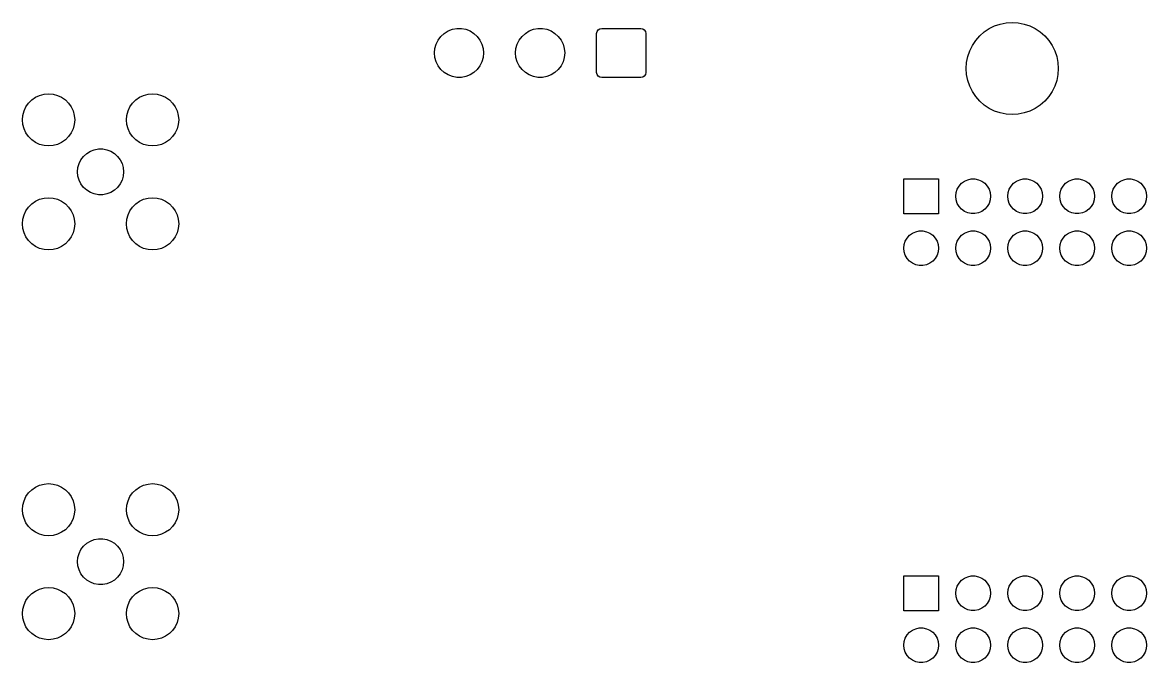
# Model space of a CAD drawing. Extents: x 5.02 to 9.39, y -6.22 to -0.81.
# Drawn here: x 5.018 to 7.179, y -2.194 to -0.963 of the extents above; entities that cross this region are included whole.
import ezdxf

# ---------------------------------------------------------------- set-up
doc = ezdxf.new("R2010")
doc.units = 0
doc.header["$MEASUREMENT"] = 0
doc.layers.add('BLACK', color=7, linetype='CONTINUOUS')

msp = doc.modelspace()

# ---------------------------------------------------------------- linework, layer by layer
at = {"layer": 'BLACK', "linetype": 'CONTINUOUS'}
for p, q in [((6.877, -0.9745), (6.8874, -0.9693)), ((6.8874, -0.9693), (6.8983, -0.9656)), ((6.8983, -0.9656), (6.9097, -0.9634)), ((6.9097, -0.9634), (6.9213, -0.9626)), ((6.9213, -0.9626), (6.9328, -0.9634)), ((6.9328, -0.9634), (6.9442, -0.9656)), ((6.9442, -0.9656), (6.9552, -0.9693)), ((6.9552, -0.9693), (6.9656, -0.9745)), ((5.8173, -0.9964), (5.8226, -0.9894)), ((5.8226, -0.9894), (5.829, -0.9836)), ((5.829, -0.9836), (5.8364, -0.979)), ((5.8364, -0.979), (5.8446, -0.9758)), ((5.8446, -0.9758), (5.8531, -0.9742)), ((5.8531, -0.9742), (5.8618, -0.9742)), ((5.8618, -0.9742), (5.8704, -0.9758)), ((5.8704, -0.9758), (5.8785, -0.979)), ((5.8785, -0.979), (5.886, -0.9836)), ((5.886, -0.9836), (5.8924, -0.9894)), ((5.8924, -0.9894), (5.8976, -0.9964)), ((5.9732, -0.9964), (5.9785, -0.9894)), ((5.9785, -0.9894), (5.9849, -0.9836)), ((5.9849, -0.9836), (5.9923, -0.979)), ((5.9923, -0.979), (6.0005, -0.9758)), ((6.0005, -0.9758), (6.009, -0.9742)), ((6.009, -0.9742), (6.0177, -0.9742)), ((6.0177, -0.9742), (6.0263, -0.9758)), ((6.0263, -0.9758), (6.0344, -0.979)), ((6.0344, -0.979), (6.0419, -0.9836)), ((6.0419, -0.9836), (6.0483, -0.9894)), ((6.0483, -0.9894), (6.0536, -0.9964)), ((6.122, -0.9839), (6.1228, -0.9801)), ((6.122, -1.0587), (6.122, -0.9839)), ((6.1228, -0.9801), (6.1249, -0.9769)), ((6.1249, -0.9769), (6.1281, -0.9748)), ((6.1281, -0.9748), (6.1319, -0.974)), ((6.1319, -0.974), (6.2067, -0.974)), ((6.2067, -0.974), (6.2105, -0.9748)), ((6.2105, -0.9748), (6.2137, -0.9769)), ((6.2137, -0.9769), (6.2158, -0.9801)), ((6.2158, -0.9801), (6.2165, -0.9839)), ((6.2165, -0.9839), (6.2165, -1.0587)), ((6.851, -0.9973), (6.8586, -0.9885)), ((6.8586, -0.9885), (6.8673, -0.9809)), ((6.8673, -0.9809), (6.877, -0.9745)), ((6.9656, -0.9745), (6.9752, -0.9809)), ((6.9752, -0.9809), (6.9839, -0.9885)), ((6.9839, -0.9885), (6.9915, -0.9973)), ((5.8102, -1.0213), (5.811, -1.0126)), ((5.811, -1.0126), (5.8134, -1.0042)), ((5.8134, -1.0042), (5.8173, -0.9964)), ((5.8976, -0.9964), (5.9015, -1.0042)), ((5.9015, -1.0042), (5.9039, -1.0126)), ((5.9039, -1.0126), (5.9047, -1.0213)), ((5.9661, -1.0213), (5.9669, -1.0126)), ((5.9669, -1.0126), (5.9693, -1.0042)), ((5.9693, -1.0042), (5.9732, -0.9964)), ((6.0536, -0.9964), (6.0574, -1.0042)), ((6.0574, -1.0042), (6.0598, -1.0126)), ((6.0598, -1.0126), (6.0606, -1.0213)), ((6.8394, -1.0173), (6.8445, -1.0069)), ((6.8445, -1.0069), (6.851, -0.9973)), ((6.9915, -0.9973), (6.998, -1.0069)), ((6.998, -1.0069), (7.0031, -1.0173)), ((5.811, -1.0299), (5.8102, -1.0213)), ((5.8134, -1.0383), (5.811, -1.0299)), ((5.9039, -1.0299), (5.9015, -1.0383)), ((5.9047, -1.0213), (5.9039, -1.0299)), ((5.9669, -1.0299), (5.9661, -1.0213)), ((5.9693, -1.0383), (5.9669, -1.0299)), ((6.0598, -1.0299), (6.0574, -1.0383)), ((6.0606, -1.0213), (6.0598, -1.0299)), ((6.8334, -1.0396), (6.8357, -1.0283)), ((6.8357, -1.0283), (6.8394, -1.0173)), ((7.0031, -1.0173), (7.0068, -1.0283)), ((7.0068, -1.0283), (7.0091, -1.0396)), ((5.8173, -1.0461), (5.8134, -1.0383)), ((5.8226, -1.0531), (5.8173, -1.0461)), ((5.829, -1.059), (5.8226, -1.0531)), ((5.8364, -1.0636), (5.829, -1.059)), ((5.886, -1.059), (5.8785, -1.0636)), ((5.8924, -1.0531), (5.886, -1.059)), ((5.8976, -1.0461), (5.8924, -1.0531)), ((5.9015, -1.0383), (5.8976, -1.0461)), ((5.9732, -1.0461), (5.9693, -1.0383)), ((5.9785, -1.0531), (5.9732, -1.0461)), ((5.9849, -1.059), (5.9785, -1.0531)), ((5.9923, -1.0636), (5.9849, -1.059)), ((6.0419, -1.059), (6.0344, -1.0636)), ((6.0483, -1.0531), (6.0419, -1.059)), ((6.0536, -1.0461), (6.0483, -1.0531)), ((6.0574, -1.0383), (6.0536, -1.0461)), ((6.1228, -1.0624), (6.122, -1.0587)), ((6.2165, -1.0587), (6.2158, -1.0624)), ((6.8327, -1.0512), (6.8334, -1.0396)), ((6.8334, -1.0627), (6.8327, -1.0512)), ((7.0091, -1.0396), (7.0098, -1.0512)), ((7.0098, -1.0512), (7.0091, -1.0627)), ((5.8446, -1.0667), (5.8364, -1.0636)), ((5.8531, -1.0683), (5.8446, -1.0667)), ((5.8618, -1.0683), (5.8531, -1.0683)), ((5.8704, -1.0667), (5.8618, -1.0683)), ((5.8785, -1.0636), (5.8704, -1.0667)), ((6.0005, -1.0667), (5.9923, -1.0636)), ((6.009, -1.0683), (6.0005, -1.0667)), ((6.0177, -1.0683), (6.009, -1.0683)), ((6.0263, -1.0667), (6.0177, -1.0683)), ((6.0344, -1.0636), (6.0263, -1.0667)), ((6.1249, -1.0656), (6.1228, -1.0624)), ((6.1281, -1.0678), (6.1249, -1.0656)), ((6.1319, -1.0685), (6.1281, -1.0678)), ((6.2067, -1.0685), (6.1319, -1.0685)), ((6.2105, -1.0678), (6.2067, -1.0685)), ((6.2137, -1.0656), (6.2105, -1.0678)), ((6.2158, -1.0624), (6.2137, -1.0656)), ((6.8357, -1.0741), (6.8334, -1.0627)), ((6.8394, -1.0851), (6.8357, -1.0741)), ((7.0068, -1.0741), (7.0031, -1.0851)), ((7.0091, -1.0627), (7.0068, -1.0741)), ((5.0508, -1.1028), (5.0593, -1.1006)), ((5.0593, -1.1006), (5.068, -1.0998)), ((5.068, -1.0998), (5.0767, -1.1006)), ((5.0767, -1.1006), (5.0852, -1.1028)), ((5.2508, -1.1028), (5.2593, -1.1006)), ((5.2593, -1.1006), (5.268, -1.0998)), ((5.268, -1.0998), (5.2767, -1.1006)), ((5.2767, -1.1006), (5.2852, -1.1028)), ((6.8445, -1.0955), (6.8394, -1.0851)), ((6.851, -1.1051), (6.8445, -1.0955)), ((6.998, -1.0955), (6.9915, -1.1051)), ((7.0031, -1.0851), (6.998, -1.0955)), ((5.0245, -1.1249), (5.0295, -1.1177)), ((5.0295, -1.1177), (5.0357, -1.1115)), ((5.0357, -1.1115), (5.0429, -1.1065)), ((5.0429, -1.1065), (5.0508, -1.1028)), ((5.0852, -1.1028), (5.0931, -1.1065)), ((5.0931, -1.1065), (5.1003, -1.1115)), ((5.1003, -1.1115), (5.1065, -1.1177)), ((5.1065, -1.1177), (5.1115, -1.1249)), ((5.2245, -1.1249), (5.2295, -1.1177)), ((5.2295, -1.1177), (5.2357, -1.1115)), ((5.2357, -1.1115), (5.2429, -1.1065)), ((5.2429, -1.1065), (5.2508, -1.1028)), ((5.2852, -1.1028), (5.2931, -1.1065)), ((5.2931, -1.1065), (5.3003, -1.1115)), ((5.3003, -1.1115), (5.3065, -1.1177)), ((5.3065, -1.1177), (5.3115, -1.1249)), ((6.8586, -1.1138), (6.851, -1.1051)), ((6.8673, -1.1215), (6.8586, -1.1138)), ((6.877, -1.1279), (6.8673, -1.1215)), ((6.9752, -1.1215), (6.9656, -1.1279)), ((6.9839, -1.1138), (6.9752, -1.1215)), ((6.9915, -1.1051), (6.9839, -1.1138)), ((5.0178, -1.15), (5.0186, -1.1413)), ((5.0186, -1.1413), (5.0208, -1.1328)), ((5.0208, -1.1328), (5.0245, -1.1249)), ((5.1115, -1.1249), (5.1152, -1.1328)), ((5.1152, -1.1328), (5.1174, -1.1413)), ((5.1174, -1.1413), (5.1182, -1.15)), ((5.2178, -1.15), (5.2186, -1.1413)), ((5.2186, -1.1413), (5.2208, -1.1328)), ((5.2208, -1.1328), (5.2245, -1.1249)), ((5.3115, -1.1249), (5.3152, -1.1328)), ((5.3152, -1.1328), (5.3174, -1.1413)), ((5.3174, -1.1413), (5.3182, -1.15)), ((6.8874, -1.133), (6.877, -1.1279)), ((6.8983, -1.1367), (6.8874, -1.133)), ((6.9097, -1.139), (6.8983, -1.1367)), ((6.9213, -1.1398), (6.9097, -1.139)), ((6.9328, -1.139), (6.9213, -1.1398)), ((6.9442, -1.1367), (6.9328, -1.139)), ((6.9552, -1.133), (6.9442, -1.1367)), ((6.9656, -1.1279), (6.9552, -1.133)), ((5.0186, -1.1587), (5.0178, -1.15)), ((5.0208, -1.1672), (5.0186, -1.1587)), ((5.0245, -1.1751), (5.0208, -1.1672)), ((5.1152, -1.1672), (5.1115, -1.1751)), ((5.1174, -1.1587), (5.1152, -1.1672)), ((5.1182, -1.15), (5.1174, -1.1587)), ((5.2186, -1.1587), (5.2178, -1.15)), ((5.2208, -1.1672), (5.2186, -1.1587)), ((5.2245, -1.1751), (5.2208, -1.1672)), ((5.3152, -1.1672), (5.3115, -1.1751)), ((5.3174, -1.1587), (5.3152, -1.1672)), ((5.3182, -1.15), (5.3174, -1.1587)), ((5.0295, -1.1823), (5.0245, -1.1751)), ((5.0357, -1.1885), (5.0295, -1.1823)), ((5.0429, -1.1935), (5.0357, -1.1885)), ((5.1003, -1.1885), (5.0931, -1.1935)), ((5.1065, -1.1823), (5.1003, -1.1885)), ((5.1115, -1.1751), (5.1065, -1.1823)), ((5.2295, -1.1823), (5.2245, -1.1751)), ((5.2357, -1.1885), (5.2295, -1.1823)), ((5.2429, -1.1935), (5.2357, -1.1885)), ((5.3003, -1.1885), (5.2931, -1.1935)), ((5.3065, -1.1823), (5.3003, -1.1885)), ((5.3115, -1.1751), (5.3065, -1.1823)), ((5.0508, -1.1972), (5.0429, -1.1935)), ((5.0593, -1.1994), (5.0508, -1.1972)), ((5.068, -1.2002), (5.0593, -1.1994)), ((5.0767, -1.1994), (5.068, -1.2002)), ((5.0852, -1.1972), (5.0767, -1.1994)), ((5.0931, -1.1935), (5.0852, -1.1972)), ((5.1413, -1.2147), (5.1483, -1.2104)), ((5.1483, -1.2104), (5.1559, -1.2074)), ((5.1559, -1.2074), (5.1639, -1.2059)), ((5.1639, -1.2059), (5.1721, -1.2059)), ((5.1721, -1.2059), (5.1801, -1.2074)), ((5.1801, -1.2074), (5.1877, -1.2104)), ((5.1877, -1.2104), (5.1947, -1.2147)), ((5.2508, -1.1972), (5.2429, -1.1935)), ((5.2593, -1.1994), (5.2508, -1.1972)), ((5.268, -1.2002), (5.2593, -1.1994)), ((5.2767, -1.1994), (5.268, -1.2002)), ((5.2852, -1.1972), (5.2767, -1.1994)), ((5.2931, -1.1935), (5.2852, -1.1972)), ((5.1267, -1.234), (5.1303, -1.2267)), ((5.1303, -1.2267), (5.1353, -1.2202)), ((5.1353, -1.2202), (5.1413, -1.2147)), ((5.1947, -1.2147), (5.2007, -1.2202)), ((5.2007, -1.2202), (5.2057, -1.2267)), ((5.2057, -1.2267), (5.2093, -1.234)), ((5.1237, -1.25), (5.1245, -1.2419)), ((5.1245, -1.2581), (5.1237, -1.25)), ((5.1245, -1.2419), (5.1267, -1.234)), ((5.2093, -1.234), (5.2115, -1.2419)), ((5.2115, -1.2419), (5.2123, -1.25)), ((5.2123, -1.25), (5.2115, -1.2581)), ((5.1267, -1.266), (5.1245, -1.2581)), ((5.1303, -1.2733), (5.1267, -1.266)), ((5.1353, -1.2798), (5.1303, -1.2733)), ((5.2057, -1.2733), (5.2007, -1.2798)), ((5.2093, -1.266), (5.2057, -1.2733)), ((5.2115, -1.2581), (5.2093, -1.266)), ((6.7125, -1.3305), (6.7125, -1.2635)), ((6.7125, -1.2635), (6.7795, -1.2635)), ((6.7795, -1.2635), (6.7795, -1.3305)), ((6.8189, -1.2773), (6.8236, -1.2721)), ((6.8236, -1.2721), (6.8293, -1.268)), ((6.8293, -1.268), (6.8357, -1.2652)), ((6.8357, -1.2652), (6.8425, -1.2637)), ((6.8425, -1.2637), (6.8495, -1.2637)), ((6.8495, -1.2637), (6.8563, -1.2652)), ((6.8563, -1.2652), (6.8627, -1.268)), ((6.8627, -1.268), (6.8684, -1.2721)), ((6.8684, -1.2721), (6.8731, -1.2773)), ((6.9189, -1.2773), (6.9236, -1.2721)), ((6.9236, -1.2721), (6.9293, -1.268)), ((6.9293, -1.268), (6.9357, -1.2652)), ((6.9357, -1.2652), (6.9425, -1.2637)), ((6.9425, -1.2637), (6.9495, -1.2637)), ((6.9495, -1.2637), (6.9563, -1.2652)), ((6.9563, -1.2652), (6.9627, -1.268)), ((6.9627, -1.268), (6.9684, -1.2721)), ((6.9684, -1.2721), (6.9731, -1.2773)), ((7.0189, -1.2773), (7.0236, -1.2721)), ((7.0236, -1.2721), (7.0293, -1.268)), ((7.0293, -1.268), (7.0357, -1.2652)), ((7.0357, -1.2652), (7.0425, -1.2637)), ((7.0425, -1.2637), (7.0495, -1.2637)), ((7.0495, -1.2637), (7.0563, -1.2652)), ((7.0563, -1.2652), (7.0627, -1.268)), ((7.0627, -1.268), (7.0684, -1.2721)), ((7.0684, -1.2721), (7.0731, -1.2773)), ((7.1189, -1.2773), (7.1236, -1.2721)), ((7.1236, -1.2721), (7.1293, -1.268)), ((7.1293, -1.268), (7.1357, -1.2652)), ((7.1357, -1.2652), (7.1425, -1.2637)), ((7.1425, -1.2637), (7.1495, -1.2637)), ((7.1495, -1.2637), (7.1563, -1.2652)), ((7.1563, -1.2652), (7.1627, -1.268)), ((7.1627, -1.268), (7.1684, -1.2721)), ((7.1684, -1.2721), (7.1731, -1.2773)), ((5.1413, -1.2853), (5.1353, -1.2798)), ((5.1483, -1.2896), (5.1413, -1.2853)), ((5.1559, -1.2926), (5.1483, -1.2896)), ((5.1639, -1.2941), (5.1559, -1.2926)), ((5.1721, -1.2941), (5.1639, -1.2941)), ((5.1801, -1.2926), (5.1721, -1.2941)), ((5.1877, -1.2896), (5.1801, -1.2926)), ((5.1947, -1.2853), (5.1877, -1.2896)), ((5.2007, -1.2798), (5.1947, -1.2853)), ((6.8125, -1.297), (6.8133, -1.29)), ((6.8133, -1.29), (6.8154, -1.2834)), ((6.8154, -1.2834), (6.8189, -1.2773)), ((6.8731, -1.2773), (6.8766, -1.2834)), ((6.8766, -1.2834), (6.8787, -1.29)), ((6.8787, -1.29), (6.8795, -1.297)), ((6.9125, -1.297), (6.9133, -1.29)), ((6.9133, -1.29), (6.9154, -1.2834)), ((6.9154, -1.2834), (6.9189, -1.2773)), ((6.9731, -1.2773), (6.9766, -1.2834)), ((6.9766, -1.2834), (6.9787, -1.29)), ((6.9787, -1.29), (6.9795, -1.297)), ((7.0125, -1.297), (7.0133, -1.29)), ((7.0133, -1.29), (7.0154, -1.2834)), ((7.0154, -1.2834), (7.0189, -1.2773)), ((7.0731, -1.2773), (7.0766, -1.2834)), ((7.0766, -1.2834), (7.0787, -1.29)), ((7.0787, -1.29), (7.0795, -1.297)), ((7.1125, -1.297), (7.1133, -1.29)), ((7.1133, -1.29), (7.1154, -1.2834)), ((7.1154, -1.2834), (7.1189, -1.2773)), ((7.1731, -1.2773), (7.1766, -1.2834)), ((7.1766, -1.2834), (7.1787, -1.29)), ((7.1787, -1.29), (7.1795, -1.297)), ((5.0245, -1.3249), (5.0295, -1.3177)), ((5.0295, -1.3177), (5.0357, -1.3115)), ((5.0357, -1.3115), (5.0429, -1.3065)), ((5.0429, -1.3065), (5.0508, -1.3028)), ((5.0508, -1.3028), (5.0593, -1.3006)), ((5.0593, -1.3006), (5.068, -1.2998)), ((5.068, -1.2998), (5.0767, -1.3006)), ((5.0767, -1.3006), (5.0852, -1.3028)), ((5.0852, -1.3028), (5.0931, -1.3065)), ((5.0931, -1.3065), (5.1003, -1.3115)), ((5.1003, -1.3115), (5.1065, -1.3177)), ((5.1065, -1.3177), (5.1115, -1.3249)), ((5.2245, -1.3249), (5.2295, -1.3177)), ((5.2295, -1.3177), (5.2357, -1.3115)), ((5.2357, -1.3115), (5.2429, -1.3065)), ((5.2429, -1.3065), (5.2508, -1.3028)), ((5.2508, -1.3028), (5.2593, -1.3006)), ((5.2593, -1.3006), (5.268, -1.2998)), ((5.268, -1.2998), (5.2767, -1.3006)), ((5.2767, -1.3006), (5.2852, -1.3028)), ((5.2852, -1.3028), (5.2931, -1.3065)), ((5.2931, -1.3065), (5.3003, -1.3115)), ((5.3003, -1.3115), (5.3065, -1.3177)), ((5.3065, -1.3177), (5.3115, -1.3249)), ((6.8133, -1.304), (6.8125, -1.297)), ((6.8154, -1.3106), (6.8133, -1.304)), ((6.8189, -1.3167), (6.8154, -1.3106)), ((6.8236, -1.3219), (6.8189, -1.3167)), ((6.8731, -1.3167), (6.8684, -1.3219)), ((6.8766, -1.3106), (6.8731, -1.3167)), ((6.8787, -1.304), (6.8766, -1.3106)), ((6.8795, -1.297), (6.8787, -1.304)), ((6.9133, -1.304), (6.9125, -1.297)), ((6.9154, -1.3106), (6.9133, -1.304)), ((6.9189, -1.3167), (6.9154, -1.3106)), ((6.9236, -1.3219), (6.9189, -1.3167)), ((6.9731, -1.3167), (6.9684, -1.3219)), ((6.9766, -1.3106), (6.9731, -1.3167)), ((6.9787, -1.304), (6.9766, -1.3106)), ((6.9795, -1.297), (6.9787, -1.304)), ((7.0133, -1.304), (7.0125, -1.297)), ((7.0154, -1.3106), (7.0133, -1.304)), ((7.0189, -1.3167), (7.0154, -1.3106)), ((7.0236, -1.3219), (7.0189, -1.3167)), ((7.0731, -1.3167), (7.0684, -1.3219)), ((7.0766, -1.3106), (7.0731, -1.3167)), ((7.0787, -1.304), (7.0766, -1.3106)), ((7.0795, -1.297), (7.0787, -1.304)), ((7.1133, -1.304), (7.1125, -1.297)), ((7.1154, -1.3106), (7.1133, -1.304)), ((7.1189, -1.3167), (7.1154, -1.3106)), ((7.1236, -1.3219), (7.1189, -1.3167)), ((7.1731, -1.3167), (7.1684, -1.3219)), ((7.1766, -1.3106), (7.1731, -1.3167)), ((7.1787, -1.304), (7.1766, -1.3106)), ((7.1795, -1.297), (7.1787, -1.304)), ((5.0186, -1.3413), (5.0208, -1.3328)), ((5.0208, -1.3328), (5.0245, -1.3249)), ((5.1115, -1.3249), (5.1152, -1.3328)), ((5.1152, -1.3328), (5.1174, -1.3413)), ((5.2186, -1.3413), (5.2208, -1.3328)), ((5.2208, -1.3328), (5.2245, -1.3249)), ((5.3115, -1.3249), (5.3152, -1.3328)), ((5.3152, -1.3328), (5.3174, -1.3413)), ((6.7795, -1.3305), (6.7125, -1.3305)), ((6.8293, -1.326), (6.8236, -1.3219)), ((6.8357, -1.3288), (6.8293, -1.326)), ((6.8425, -1.3303), (6.8357, -1.3288)), ((6.8495, -1.3303), (6.8425, -1.3303)), ((6.8563, -1.3288), (6.8495, -1.3303)), ((6.8627, -1.326), (6.8563, -1.3288)), ((6.8684, -1.3219), (6.8627, -1.326)), ((6.9293, -1.326), (6.9236, -1.3219)), ((6.9357, -1.3288), (6.9293, -1.326)), ((6.9425, -1.3303), (6.9357, -1.3288)), ((6.9495, -1.3303), (6.9425, -1.3303)), ((6.9563, -1.3288), (6.9495, -1.3303)), ((6.9627, -1.326), (6.9563, -1.3288)), ((6.9684, -1.3219), (6.9627, -1.326)), ((7.0293, -1.326), (7.0236, -1.3219)), ((7.0357, -1.3288), (7.0293, -1.326)), ((7.0425, -1.3303), (7.0357, -1.3288)), ((7.0495, -1.3303), (7.0425, -1.3303)), ((7.0563, -1.3288), (7.0495, -1.3303)), ((7.0627, -1.326), (7.0563, -1.3288)), ((7.0684, -1.3219), (7.0627, -1.326)), ((7.1293, -1.326), (7.1236, -1.3219)), ((7.1357, -1.3288), (7.1293, -1.326)), ((7.1425, -1.3303), (7.1357, -1.3288)), ((7.1495, -1.3303), (7.1425, -1.3303)), ((7.1563, -1.3288), (7.1495, -1.3303)), ((7.1627, -1.326), (7.1563, -1.3288)), ((7.1684, -1.3219), (7.1627, -1.326)), ((5.0178, -1.35), (5.0186, -1.3413)), ((5.0186, -1.3587), (5.0178, -1.35)), ((5.0208, -1.3672), (5.0186, -1.3587)), ((5.1174, -1.3587), (5.1152, -1.3672)), ((5.1174, -1.3413), (5.1182, -1.35)), ((5.1182, -1.35), (5.1174, -1.3587)), ((5.2178, -1.35), (5.2186, -1.3413)), ((5.2186, -1.3587), (5.2178, -1.35)), ((5.2208, -1.3672), (5.2186, -1.3587)), ((5.3174, -1.3587), (5.3152, -1.3672)), ((5.3174, -1.3413), (5.3182, -1.35)), ((5.3182, -1.35), (5.3174, -1.3587)), ((5.0245, -1.3751), (5.0208, -1.3672)), ((5.0295, -1.3823), (5.0245, -1.3751)), ((5.0357, -1.3885), (5.0295, -1.3823)), ((5.1065, -1.3823), (5.1003, -1.3885)), ((5.1115, -1.3751), (5.1065, -1.3823)), ((5.1152, -1.3672), (5.1115, -1.3751)), ((5.2245, -1.3751), (5.2208, -1.3672)), ((5.2295, -1.3823), (5.2245, -1.3751)), ((5.2357, -1.3885), (5.2295, -1.3823)), ((5.3065, -1.3823), (5.3003, -1.3885)), ((5.3115, -1.3751), (5.3065, -1.3823)), ((5.3152, -1.3672), (5.3115, -1.3751)), ((6.7133, -1.39), (6.7154, -1.3834)), ((6.7154, -1.3834), (6.7189, -1.3773)), ((6.7189, -1.3773), (6.7236, -1.3721)), ((6.7236, -1.3721), (6.7293, -1.368)), ((6.7293, -1.368), (6.7357, -1.3652)), ((6.7357, -1.3652), (6.7425, -1.3637)), ((6.7425, -1.3637), (6.7495, -1.3637)), ((6.7495, -1.3637), (6.7563, -1.3652)), ((6.7563, -1.3652), (6.7627, -1.368)), ((6.7627, -1.368), (6.7684, -1.3721)), ((6.7684, -1.3721), (6.7731, -1.3773)), ((6.7731, -1.3773), (6.7766, -1.3834)), ((6.7766, -1.3834), (6.7787, -1.39)), ((6.8133, -1.39), (6.8154, -1.3834)), ((6.8154, -1.3834), (6.8189, -1.3773)), ((6.8189, -1.3773), (6.8236, -1.3721)), ((6.8236, -1.3721), (6.8293, -1.368)), ((6.8293, -1.368), (6.8357, -1.3652)), ((6.8357, -1.3652), (6.8425, -1.3637)), ((6.8425, -1.3637), (6.8495, -1.3637)), ((6.8495, -1.3637), (6.8563, -1.3652)), ((6.8563, -1.3652), (6.8627, -1.368)), ((6.8627, -1.368), (6.8684, -1.3721)), ((6.8684, -1.3721), (6.8731, -1.3773)), ((6.8731, -1.3773), (6.8766, -1.3834)), ((6.8766, -1.3834), (6.8787, -1.39)), ((6.9133, -1.39), (6.9154, -1.3834)), ((6.9154, -1.3834), (6.9189, -1.3773)), ((6.9189, -1.3773), (6.9236, -1.3721)), ((6.9236, -1.3721), (6.9293, -1.368)), ((6.9293, -1.368), (6.9357, -1.3652)), ((6.9357, -1.3652), (6.9425, -1.3637)), ((6.9425, -1.3637), (6.9495, -1.3637)), ((6.9495, -1.3637), (6.9563, -1.3652)), ((6.9563, -1.3652), (6.9627, -1.368)), ((6.9627, -1.368), (6.9684, -1.3721)), ((6.9684, -1.3721), (6.9731, -1.3773)), ((6.9731, -1.3773), (6.9766, -1.3834)), ((6.9766, -1.3834), (6.9787, -1.39)), ((7.0133, -1.39), (7.0154, -1.3834)), ((7.0154, -1.3834), (7.0189, -1.3773)), ((7.0189, -1.3773), (7.0236, -1.3721)), ((7.0236, -1.3721), (7.0293, -1.368)), ((7.0293, -1.368), (7.0357, -1.3652)), ((7.0357, -1.3652), (7.0425, -1.3637)), ((7.0425, -1.3637), (7.0495, -1.3637)), ((7.0495, -1.3637), (7.0563, -1.3652)), ((7.0563, -1.3652), (7.0627, -1.368)), ((7.0627, -1.368), (7.0684, -1.3721)), ((7.0684, -1.3721), (7.0731, -1.3773)), ((7.0731, -1.3773), (7.0766, -1.3834)), ((7.0766, -1.3834), (7.0787, -1.39)), ((7.1133, -1.39), (7.1154, -1.3834)), ((7.1154, -1.3834), (7.1189, -1.3773)), ((7.1189, -1.3773), (7.1236, -1.3721)), ((7.1236, -1.3721), (7.1293, -1.368)), ((7.1293, -1.368), (7.1357, -1.3652)), ((7.1357, -1.3652), (7.1425, -1.3637)), ((7.1425, -1.3637), (7.1495, -1.3637)), ((7.1495, -1.3637), (7.1563, -1.3652)), ((7.1563, -1.3652), (7.1627, -1.368)), ((7.1627, -1.368), (7.1684, -1.3721)), ((7.1684, -1.3721), (7.1731, -1.3773)), ((7.1731, -1.3773), (7.1766, -1.3834)), ((7.1766, -1.3834), (7.1787, -1.39)), ((5.0429, -1.3935), (5.0357, -1.3885)), ((5.0508, -1.3972), (5.0429, -1.3935)), ((5.0593, -1.3994), (5.0508, -1.3972)), ((5.068, -1.4002), (5.0593, -1.3994)), ((5.0767, -1.3994), (5.068, -1.4002)), ((5.0852, -1.3972), (5.0767, -1.3994)), ((5.0931, -1.3935), (5.0852, -1.3972)), ((5.1003, -1.3885), (5.0931, -1.3935)), ((5.2429, -1.3935), (5.2357, -1.3885)), ((5.2508, -1.3972), (5.2429, -1.3935)), ((5.2593, -1.3994), (5.2508, -1.3972)), ((5.268, -1.4002), (5.2593, -1.3994)), ((5.2767, -1.3994), (5.268, -1.4002)), ((5.2852, -1.3972), (5.2767, -1.3994)), ((5.2931, -1.3935), (5.2852, -1.3972)), ((5.3003, -1.3885), (5.2931, -1.3935)), ((6.7125, -1.397), (6.7133, -1.39)), ((6.7133, -1.404), (6.7125, -1.397)), ((6.7154, -1.4106), (6.7133, -1.404)), ((6.7787, -1.404), (6.7766, -1.4106)), ((6.7787, -1.39), (6.7795, -1.397)), ((6.7795, -1.397), (6.7787, -1.404)), ((6.8125, -1.397), (6.8133, -1.39)), ((6.8133, -1.404), (6.8125, -1.397)), ((6.8154, -1.4106), (6.8133, -1.404)), ((6.8787, -1.404), (6.8766, -1.4106)), ((6.8787, -1.39), (6.8795, -1.397)), ((6.8795, -1.397), (6.8787, -1.404)), ((6.9125, -1.397), (6.9133, -1.39)), ((6.9133, -1.404), (6.9125, -1.397)), ((6.9154, -1.4106), (6.9133, -1.404)), ((6.9787, -1.404), (6.9766, -1.4106)), ((6.9787, -1.39), (6.9795, -1.397)), ((6.9795, -1.397), (6.9787, -1.404)), ((7.0125, -1.397), (7.0133, -1.39)), ((7.0133, -1.404), (7.0125, -1.397)), ((7.0154, -1.4106), (7.0133, -1.404)), ((7.0787, -1.404), (7.0766, -1.4106)), ((7.0787, -1.39), (7.0795, -1.397)), ((7.0795, -1.397), (7.0787, -1.404)), ((7.1125, -1.397), (7.1133, -1.39)), ((7.1133, -1.404), (7.1125, -1.397)), ((7.1154, -1.4106), (7.1133, -1.404)), ((7.1787, -1.404), (7.1766, -1.4106)), ((7.1787, -1.39), (7.1795, -1.397)), ((7.1795, -1.397), (7.1787, -1.404)), ((6.7189, -1.4167), (6.7154, -1.4106)), ((6.7236, -1.4219), (6.7189, -1.4167)), ((6.7293, -1.426), (6.7236, -1.4219)), ((6.7357, -1.4288), (6.7293, -1.426)), ((6.7627, -1.426), (6.7563, -1.4288)), ((6.7684, -1.4219), (6.7627, -1.426)), ((6.7731, -1.4167), (6.7684, -1.4219)), ((6.7766, -1.4106), (6.7731, -1.4167)), ((6.8189, -1.4167), (6.8154, -1.4106)), ((6.8236, -1.4219), (6.8189, -1.4167)), ((6.8293, -1.426), (6.8236, -1.4219)), ((6.8357, -1.4288), (6.8293, -1.426)), ((6.8627, -1.426), (6.8563, -1.4288)), ((6.8684, -1.4219), (6.8627, -1.426)), ((6.8731, -1.4167), (6.8684, -1.4219)), ((6.8766, -1.4106), (6.8731, -1.4167)), ((6.9189, -1.4167), (6.9154, -1.4106)), ((6.9236, -1.4219), (6.9189, -1.4167)), ((6.9293, -1.426), (6.9236, -1.4219)), ((6.9357, -1.4288), (6.9293, -1.426)), ((6.9627, -1.426), (6.9563, -1.4288)), ((6.9684, -1.4219), (6.9627, -1.426)), ((6.9731, -1.4167), (6.9684, -1.4219)), ((6.9766, -1.4106), (6.9731, -1.4167)), ((7.0189, -1.4167), (7.0154, -1.4106)), ((7.0236, -1.4219), (7.0189, -1.4167)), ((7.0293, -1.426), (7.0236, -1.4219)), ((7.0357, -1.4288), (7.0293, -1.426)), ((7.0627, -1.426), (7.0563, -1.4288)), ((7.0684, -1.4219), (7.0627, -1.426)), ((7.0731, -1.4167), (7.0684, -1.4219)), ((7.0766, -1.4106), (7.0731, -1.4167)), ((7.1189, -1.4167), (7.1154, -1.4106)), ((7.1236, -1.4219), (7.1189, -1.4167)), ((7.1293, -1.426), (7.1236, -1.4219)), ((7.1357, -1.4288), (7.1293, -1.426)), ((7.1627, -1.426), (7.1563, -1.4288)), ((7.1684, -1.4219), (7.1627, -1.426)), ((7.1731, -1.4167), (7.1684, -1.4219)), ((7.1766, -1.4106), (7.1731, -1.4167)), ((6.7425, -1.4303), (6.7357, -1.4288)), ((6.7495, -1.4303), (6.7425, -1.4303)), ((6.7563, -1.4288), (6.7495, -1.4303)), ((6.8425, -1.4303), (6.8357, -1.4288)), ((6.8495, -1.4303), (6.8425, -1.4303)), ((6.8563, -1.4288), (6.8495, -1.4303)), ((6.9425, -1.4303), (6.9357, -1.4288)), ((6.9495, -1.4303), (6.9425, -1.4303)), ((6.9563, -1.4288), (6.9495, -1.4303)), ((7.0425, -1.4303), (7.0357, -1.4288)), ((7.0495, -1.4303), (7.0425, -1.4303)), ((7.0563, -1.4288), (7.0495, -1.4303)), ((7.1425, -1.4303), (7.1357, -1.4288)), ((7.1495, -1.4303), (7.1425, -1.4303)), ((7.1563, -1.4288), (7.1495, -1.4303)), ((5.0357, -1.8615), (5.0429, -1.8565)), ((5.0429, -1.8565), (5.0508, -1.8528)), ((5.0508, -1.8528), (5.0593, -1.8506)), ((5.0593, -1.8506), (5.068, -1.8498)), ((5.068, -1.8498), (5.0767, -1.8506)), ((5.0767, -1.8506), (5.0852, -1.8528)), ((5.0852, -1.8528), (5.0931, -1.8565)), ((5.0931, -1.8565), (5.1003, -1.8615)), ((5.2357, -1.8615), (5.2429, -1.8565)), ((5.2429, -1.8565), (5.2508, -1.8528)), ((5.2508, -1.8528), (5.2593, -1.8506)), ((5.2593, -1.8506), (5.268, -1.8498)), ((5.268, -1.8498), (5.2767, -1.8506)), ((5.2767, -1.8506), (5.2852, -1.8528)), ((5.2852, -1.8528), (5.2931, -1.8565)), ((5.2931, -1.8565), (5.3003, -1.8615)), ((5.0208, -1.8828), (5.0245, -1.8749)), ((5.0245, -1.8749), (5.0295, -1.8677)), ((5.0295, -1.8677), (5.0357, -1.8615)), ((5.1003, -1.8615), (5.1065, -1.8677)), ((5.1065, -1.8677), (5.1115, -1.8749)), ((5.1115, -1.8749), (5.1152, -1.8828)), ((5.2208, -1.8828), (5.2245, -1.8749)), ((5.2245, -1.8749), (5.2295, -1.8677)), ((5.2295, -1.8677), (5.2357, -1.8615)), ((5.3003, -1.8615), (5.3065, -1.8677)), ((5.3065, -1.8677), (5.3115, -1.8749)), ((5.3115, -1.8749), (5.3152, -1.8828)), ((5.0178, -1.9), (5.0186, -1.8913)), ((5.0186, -1.9087), (5.0178, -1.9)), ((5.0186, -1.8913), (5.0208, -1.8828)), ((5.1152, -1.8828), (5.1174, -1.8913)), ((5.1174, -1.8913), (5.1182, -1.9)), ((5.1182, -1.9), (5.1174, -1.9087)), ((5.2178, -1.9), (5.2186, -1.8913)), ((5.2186, -1.9087), (5.2178, -1.9)), ((5.2186, -1.8913), (5.2208, -1.8828)), ((5.3152, -1.8828), (5.3174, -1.8913)), ((5.3174, -1.8913), (5.3182, -1.9)), ((5.3182, -1.9), (5.3174, -1.9087)), ((5.0208, -1.9172), (5.0186, -1.9087)), ((5.0245, -1.9251), (5.0208, -1.9172)), ((5.1152, -1.9172), (5.1115, -1.9251)), ((5.1174, -1.9087), (5.1152, -1.9172)), ((5.2208, -1.9172), (5.2186, -1.9087)), ((5.2245, -1.9251), (5.2208, -1.9172)), ((5.3152, -1.9172), (5.3115, -1.9251)), ((5.3174, -1.9087), (5.3152, -1.9172)), ((5.0295, -1.9323), (5.0245, -1.9251)), ((5.0357, -1.9385), (5.0295, -1.9323)), ((5.0429, -1.9435), (5.0357, -1.9385)), ((5.0508, -1.9472), (5.0429, -1.9435)), ((5.0931, -1.9435), (5.0852, -1.9472)), ((5.1003, -1.9385), (5.0931, -1.9435)), ((5.1065, -1.9323), (5.1003, -1.9385)), ((5.1115, -1.9251), (5.1065, -1.9323)), ((5.2295, -1.9323), (5.2245, -1.9251)), ((5.2357, -1.9385), (5.2295, -1.9323)), ((5.2429, -1.9435), (5.2357, -1.9385)), ((5.2508, -1.9472), (5.2429, -1.9435)), ((5.2931, -1.9435), (5.2852, -1.9472)), ((5.3003, -1.9385), (5.2931, -1.9435)), ((5.3065, -1.9323), (5.3003, -1.9385)), ((5.3115, -1.9251), (5.3065, -1.9323)), ((5.0593, -1.9494), (5.0508, -1.9472)), ((5.068, -1.9502), (5.0593, -1.9494)), ((5.0767, -1.9494), (5.068, -1.9502)), ((5.0852, -1.9472), (5.0767, -1.9494)), ((5.1353, -1.9702), (5.1413, -1.9647)), ((5.1413, -1.9647), (5.1483, -1.9604)), ((5.1483, -1.9604), (5.1559, -1.9574)), ((5.1559, -1.9574), (5.1639, -1.9559)), ((5.1639, -1.9559), (5.1721, -1.9559)), ((5.1721, -1.9559), (5.1801, -1.9574)), ((5.1801, -1.9574), (5.1877, -1.9604)), ((5.1877, -1.9604), (5.1947, -1.9647)), ((5.1947, -1.9647), (5.2007, -1.9702)), ((5.2593, -1.9494), (5.2508, -1.9472)), ((5.268, -1.9502), (5.2593, -1.9494)), ((5.2767, -1.9494), (5.268, -1.9502)), ((5.2852, -1.9472), (5.2767, -1.9494)), ((5.1245, -1.9919), (5.1267, -1.984)), ((5.1267, -1.984), (5.1303, -1.9767)), ((5.1303, -1.9767), (5.1353, -1.9702)), ((5.2007, -1.9702), (5.2057, -1.9767)), ((5.2057, -1.9767), (5.2093, -1.984)), ((5.2093, -1.984), (5.2115, -1.9919)), ((5.1237, -2), (5.1245, -1.9919)), ((5.1245, -2.0081), (5.1237, -2)), ((5.1267, -2.016), (5.1245, -2.0081)), ((5.2115, -2.0081), (5.2093, -2.016)), ((5.2115, -1.9919), (5.2123, -2)), ((5.2123, -2), (5.2115, -2.0081)), ((5.1303, -2.0233), (5.1267, -2.016)), ((5.1353, -2.0298), (5.1303, -2.0233)), ((5.1413, -2.0353), (5.1353, -2.0298)), ((5.2007, -2.0298), (5.1947, -2.0353)), ((5.2057, -2.0233), (5.2007, -2.0298)), ((5.2093, -2.016), (5.2057, -2.0233)), ((6.7125, -2.0943), (6.7125, -2.0273)), ((6.7125, -2.0273), (6.7795, -2.0273)), ((6.7795, -2.0273), (6.7795, -2.0943)), ((6.8236, -2.0359), (6.8293, -2.0318)), ((6.8293, -2.0318), (6.8357, -2.029)), ((6.8357, -2.029), (6.8425, -2.0275)), ((6.8425, -2.0275), (6.8495, -2.0275)), ((6.8495, -2.0275), (6.8563, -2.029)), ((6.8563, -2.029), (6.8627, -2.0318)), ((6.8627, -2.0318), (6.8684, -2.0359)), ((6.9236, -2.0359), (6.9293, -2.0318)), ((6.9293, -2.0318), (6.9357, -2.029)), ((6.9357, -2.029), (6.9425, -2.0275)), ((6.9425, -2.0275), (6.9495, -2.0275)), ((6.9495, -2.0275), (6.9563, -2.029)), ((6.9563, -2.029), (6.9627, -2.0318)), ((6.9627, -2.0318), (6.9684, -2.0359)), ((7.0236, -2.0359), (7.0293, -2.0318)), ((7.0293, -2.0318), (7.0357, -2.029)), ((7.0357, -2.029), (7.0425, -2.0275)), ((7.0425, -2.0275), (7.0495, -2.0275)), ((7.0495, -2.0275), (7.0563, -2.029)), ((7.0563, -2.029), (7.0627, -2.0318)), ((7.0627, -2.0318), (7.0684, -2.0359)), ((7.1236, -2.0359), (7.1293, -2.0318)), ((7.1293, -2.0318), (7.1357, -2.029)), ((7.1357, -2.029), (7.1425, -2.0275)), ((7.1425, -2.0275), (7.1495, -2.0275)), ((7.1495, -2.0275), (7.1563, -2.029)), ((7.1563, -2.029), (7.1627, -2.0318)), ((7.1627, -2.0318), (7.1684, -2.0359)), ((5.0429, -2.0565), (5.0508, -2.0528)), ((5.0508, -2.0528), (5.0593, -2.0506)), ((5.0593, -2.0506), (5.068, -2.0498)), ((5.068, -2.0498), (5.0767, -2.0506)), ((5.0767, -2.0506), (5.0852, -2.0528)), ((5.0852, -2.0528), (5.0931, -2.0565)), ((5.1483, -2.0396), (5.1413, -2.0353)), ((5.1559, -2.0426), (5.1483, -2.0396)), ((5.1639, -2.0441), (5.1559, -2.0426)), ((5.1721, -2.0441), (5.1639, -2.0441)), ((5.1801, -2.0426), (5.1721, -2.0441)), ((5.1877, -2.0396), (5.1801, -2.0426)), ((5.1947, -2.0353), (5.1877, -2.0396)), ((5.2429, -2.0565), (5.2508, -2.0528)), ((5.2508, -2.0528), (5.2593, -2.0506)), ((5.2593, -2.0506), (5.268, -2.0498)), ((5.268, -2.0498), (5.2767, -2.0506)), ((5.2767, -2.0506), (5.2852, -2.0528)), ((5.2852, -2.0528), (5.2931, -2.0565)), ((6.8133, -2.0538), (6.8154, -2.0472)), ((6.8154, -2.0472), (6.8189, -2.0411)), ((6.8189, -2.0411), (6.8236, -2.0359)), ((6.8684, -2.0359), (6.8731, -2.0411)), ((6.8731, -2.0411), (6.8766, -2.0472)), ((6.8766, -2.0472), (6.8787, -2.0538)), ((6.9133, -2.0538), (6.9154, -2.0472)), ((6.9154, -2.0472), (6.9189, -2.0411)), ((6.9189, -2.0411), (6.9236, -2.0359)), ((6.9684, -2.0359), (6.9731, -2.0411)), ((6.9731, -2.0411), (6.9766, -2.0472)), ((6.9766, -2.0472), (6.9787, -2.0538)), ((7.0133, -2.0538), (7.0154, -2.0472)), ((7.0154, -2.0472), (7.0189, -2.0411)), ((7.0189, -2.0411), (7.0236, -2.0359)), ((7.0684, -2.0359), (7.0731, -2.0411)), ((7.0731, -2.0411), (7.0766, -2.0472)), ((7.0766, -2.0472), (7.0787, -2.0538)), ((7.1133, -2.0538), (7.1154, -2.0472)), ((7.1154, -2.0472), (7.1189, -2.0411)), ((7.1189, -2.0411), (7.1236, -2.0359)), ((7.1684, -2.0359), (7.1731, -2.0411)), ((7.1731, -2.0411), (7.1766, -2.0472)), ((7.1766, -2.0472), (7.1787, -2.0538)), ((5.0208, -2.0828), (5.0245, -2.0749)), ((5.0245, -2.0749), (5.0295, -2.0677)), ((5.0295, -2.0677), (5.0357, -2.0615)), ((5.0357, -2.0615), (5.0429, -2.0565)), ((5.0931, -2.0565), (5.1003, -2.0615)), ((5.1003, -2.0615), (5.1065, -2.0677)), ((5.1065, -2.0677), (5.1115, -2.0749)), ((5.1115, -2.0749), (5.1152, -2.0828)), ((5.2208, -2.0828), (5.2245, -2.0749)), ((5.2245, -2.0749), (5.2295, -2.0677)), ((5.2295, -2.0677), (5.2357, -2.0615)), ((5.2357, -2.0615), (5.2429, -2.0565)), ((5.2931, -2.0565), (5.3003, -2.0615)), ((5.3003, -2.0615), (5.3065, -2.0677)), ((5.3065, -2.0677), (5.3115, -2.0749)), ((5.3115, -2.0749), (5.3152, -2.0828)), ((6.8125, -2.0608), (6.8133, -2.0538)), ((6.8133, -2.0678), (6.8125, -2.0608)), ((6.8154, -2.0744), (6.8133, -2.0678)), ((6.8189, -2.0805), (6.8154, -2.0744)), ((6.8766, -2.0744), (6.8731, -2.0805)), ((6.8787, -2.0678), (6.8766, -2.0744)), ((6.8787, -2.0538), (6.8795, -2.0608)), ((6.8795, -2.0608), (6.8787, -2.0678)), ((6.9125, -2.0608), (6.9133, -2.0538)), ((6.9133, -2.0678), (6.9125, -2.0608)), ((6.9154, -2.0744), (6.9133, -2.0678)), ((6.9189, -2.0805), (6.9154, -2.0744)), ((6.9766, -2.0744), (6.9731, -2.0805)), ((6.9787, -2.0678), (6.9766, -2.0744)), ((6.9787, -2.0538), (6.9795, -2.0608)), ((6.9795, -2.0608), (6.9787, -2.0678)), ((7.0125, -2.0608), (7.0133, -2.0538)), ((7.0133, -2.0678), (7.0125, -2.0608)), ((7.0154, -2.0744), (7.0133, -2.0678)), ((7.0189, -2.0805), (7.0154, -2.0744)), ((7.0766, -2.0744), (7.0731, -2.0805)), ((7.0787, -2.0678), (7.0766, -2.0744)), ((7.0787, -2.0538), (7.0795, -2.0608)), ((7.0795, -2.0608), (7.0787, -2.0678)), ((7.1125, -2.0608), (7.1133, -2.0538)), ((7.1133, -2.0678), (7.1125, -2.0608)), ((7.1154, -2.0744), (7.1133, -2.0678)), ((7.1189, -2.0805), (7.1154, -2.0744)), ((7.1766, -2.0744), (7.1731, -2.0805)), ((7.1787, -2.0678), (7.1766, -2.0744)), ((7.1787, -2.0538), (7.1795, -2.0608)), ((7.1795, -2.0608), (7.1787, -2.0678)), ((5.0178, -2.1), (5.0186, -2.0913)), ((5.0186, -2.0913), (5.0208, -2.0828)), ((5.1152, -2.0828), (5.1174, -2.0913)), ((5.1174, -2.0913), (5.1182, -2.1)), ((5.2178, -2.1), (5.2186, -2.0913)), ((5.2186, -2.0913), (5.2208, -2.0828)), ((5.3152, -2.0828), (5.3174, -2.0913)), ((5.3174, -2.0913), (5.3182, -2.1)), ((6.7795, -2.0943), (6.7125, -2.0943)), ((6.8236, -2.0857), (6.8189, -2.0805)), ((6.8293, -2.0898), (6.8236, -2.0857)), ((6.8357, -2.0926), (6.8293, -2.0898)), ((6.8425, -2.0941), (6.8357, -2.0926)), ((6.8495, -2.0941), (6.8425, -2.0941)), ((6.8563, -2.0926), (6.8495, -2.0941)), ((6.8627, -2.0898), (6.8563, -2.0926)), ((6.8684, -2.0857), (6.8627, -2.0898)), ((6.8731, -2.0805), (6.8684, -2.0857)), ((6.9236, -2.0857), (6.9189, -2.0805)), ((6.9293, -2.0898), (6.9236, -2.0857)), ((6.9357, -2.0926), (6.9293, -2.0898)), ((6.9425, -2.0941), (6.9357, -2.0926)), ((6.9495, -2.0941), (6.9425, -2.0941)), ((6.9563, -2.0926), (6.9495, -2.0941)), ((6.9627, -2.0898), (6.9563, -2.0926)), ((6.9684, -2.0857), (6.9627, -2.0898)), ((6.9731, -2.0805), (6.9684, -2.0857)), ((7.0236, -2.0857), (7.0189, -2.0805)), ((7.0293, -2.0898), (7.0236, -2.0857)), ((7.0357, -2.0926), (7.0293, -2.0898)), ((7.0425, -2.0941), (7.0357, -2.0926)), ((7.0495, -2.0941), (7.0425, -2.0941)), ((7.0563, -2.0926), (7.0495, -2.0941)), ((7.0627, -2.0898), (7.0563, -2.0926)), ((7.0684, -2.0857), (7.0627, -2.0898)), ((7.0731, -2.0805), (7.0684, -2.0857)), ((7.1236, -2.0857), (7.1189, -2.0805)), ((7.1293, -2.0898), (7.1236, -2.0857)), ((7.1357, -2.0926), (7.1293, -2.0898)), ((7.1425, -2.0941), (7.1357, -2.0926)), ((7.1495, -2.0941), (7.1425, -2.0941)), ((7.1563, -2.0926), (7.1495, -2.0941)), ((7.1627, -2.0898), (7.1563, -2.0926)), ((7.1684, -2.0857), (7.1627, -2.0898)), ((7.1731, -2.0805), (7.1684, -2.0857)), ((5.0186, -2.1087), (5.0178, -2.1)), ((5.0208, -2.1172), (5.0186, -2.1087)), ((5.0245, -2.1251), (5.0208, -2.1172)), ((5.1152, -2.1172), (5.1115, -2.1251)), ((5.1174, -2.1087), (5.1152, -2.1172)), ((5.1182, -2.1), (5.1174, -2.1087)), ((5.2186, -2.1087), (5.2178, -2.1)), ((5.2208, -2.1172), (5.2186, -2.1087)), ((5.2245, -2.1251), (5.2208, -2.1172)), ((5.3152, -2.1172), (5.3115, -2.1251)), ((5.3174, -2.1087), (5.3152, -2.1172)), ((5.3182, -2.1), (5.3174, -2.1087)), ((5.0295, -2.1323), (5.0245, -2.1251)), ((5.0357, -2.1385), (5.0295, -2.1323)), ((5.0429, -2.1435), (5.0357, -2.1385)), ((5.1003, -2.1385), (5.0931, -2.1435)), ((5.1065, -2.1323), (5.1003, -2.1385)), ((5.1115, -2.1251), (5.1065, -2.1323)), ((5.2295, -2.1323), (5.2245, -2.1251)), ((5.2357, -2.1385), (5.2295, -2.1323)), ((5.2429, -2.1435), (5.2357, -2.1385)), ((5.3003, -2.1385), (5.2931, -2.1435)), ((5.3065, -2.1323), (5.3003, -2.1385)), ((5.3115, -2.1251), (5.3065, -2.1323)), ((6.7189, -2.1411), (6.7236, -2.1359)), ((6.7236, -2.1359), (6.7293, -2.1318)), ((6.7293, -2.1318), (6.7357, -2.129)), ((6.7357, -2.129), (6.7425, -2.1275)), ((6.7425, -2.1275), (6.7495, -2.1275)), ((6.7495, -2.1275), (6.7563, -2.129)), ((6.7563, -2.129), (6.7627, -2.1318)), ((6.7627, -2.1318), (6.7684, -2.1359)), ((6.7684, -2.1359), (6.7731, -2.1411)), ((6.8189, -2.1411), (6.8236, -2.1359)), ((6.8236, -2.1359), (6.8293, -2.1318)), ((6.8293, -2.1318), (6.8357, -2.129)), ((6.8357, -2.129), (6.8425, -2.1275)), ((6.8425, -2.1275), (6.8495, -2.1275)), ((6.8495, -2.1275), (6.8563, -2.129)), ((6.8563, -2.129), (6.8627, -2.1318)), ((6.8627, -2.1318), (6.8684, -2.1359)), ((6.8684, -2.1359), (6.8731, -2.1411)), ((6.9189, -2.1411), (6.9236, -2.1359)), ((6.9236, -2.1359), (6.9293, -2.1318)), ((6.9293, -2.1318), (6.9357, -2.129)), ((6.9357, -2.129), (6.9425, -2.1275)), ((6.9425, -2.1275), (6.9495, -2.1275)), ((6.9495, -2.1275), (6.9563, -2.129)), ((6.9563, -2.129), (6.9627, -2.1318)), ((6.9627, -2.1318), (6.9684, -2.1359)), ((6.9684, -2.1359), (6.9731, -2.1411)), ((7.0189, -2.1411), (7.0236, -2.1359)), ((7.0236, -2.1359), (7.0293, -2.1318)), ((7.0293, -2.1318), (7.0357, -2.129)), ((7.0357, -2.129), (7.0425, -2.1275)), ((7.0425, -2.1275), (7.0495, -2.1275)), ((7.0495, -2.1275), (7.0563, -2.129)), ((7.0563, -2.129), (7.0627, -2.1318)), ((7.0627, -2.1318), (7.0684, -2.1359)), ((7.0684, -2.1359), (7.0731, -2.1411)), ((7.1189, -2.1411), (7.1236, -2.1359)), ((7.1236, -2.1359), (7.1293, -2.1318)), ((7.1293, -2.1318), (7.1357, -2.129)), ((7.1357, -2.129), (7.1425, -2.1275)), ((7.1425, -2.1275), (7.1495, -2.1275)), ((7.1495, -2.1275), (7.1563, -2.129)), ((7.1563, -2.129), (7.1627, -2.1318)), ((7.1627, -2.1318), (7.1684, -2.1359)), ((7.1684, -2.1359), (7.1731, -2.1411)), ((5.0508, -2.1472), (5.0429, -2.1435)), ((5.0593, -2.1494), (5.0508, -2.1472)), ((5.068, -2.1502), (5.0593, -2.1494)), ((5.0767, -2.1494), (5.068, -2.1502)), ((5.0852, -2.1472), (5.0767, -2.1494)), ((5.0931, -2.1435), (5.0852, -2.1472)), ((5.2508, -2.1472), (5.2429, -2.1435)), ((5.2593, -2.1494), (5.2508, -2.1472)), ((5.268, -2.1502), (5.2593, -2.1494)), ((5.2767, -2.1494), (5.268, -2.1502)), ((5.2852, -2.1472), (5.2767, -2.1494)), ((5.2931, -2.1435), (5.2852, -2.1472)), ((6.7125, -2.1608), (6.7133, -2.1538)), ((6.7133, -2.1678), (6.7125, -2.1608)), ((6.7133, -2.1538), (6.7154, -2.1472)), ((6.7154, -2.1472), (6.7189, -2.1411)), ((6.7731, -2.1411), (6.7766, -2.1472)), ((6.7766, -2.1472), (6.7787, -2.1538)), ((6.7787, -2.1538), (6.7795, -2.1608)), ((6.7795, -2.1608), (6.7787, -2.1678)), ((6.8125, -2.1608), (6.8133, -2.1538)), ((6.8133, -2.1678), (6.8125, -2.1608)), ((6.8133, -2.1538), (6.8154, -2.1472)), ((6.8154, -2.1472), (6.8189, -2.1411)), ((6.8731, -2.1411), (6.8766, -2.1472)), ((6.8766, -2.1472), (6.8787, -2.1538)), ((6.8787, -2.1538), (6.8795, -2.1608)), ((6.8795, -2.1608), (6.8787, -2.1678)), ((6.9125, -2.1608), (6.9133, -2.1538)), ((6.9133, -2.1678), (6.9125, -2.1608)), ((6.9133, -2.1538), (6.9154, -2.1472)), ((6.9154, -2.1472), (6.9189, -2.1411)), ((6.9731, -2.1411), (6.9766, -2.1472)), ((6.9766, -2.1472), (6.9787, -2.1538)), ((6.9787, -2.1538), (6.9795, -2.1608)), ((6.9795, -2.1608), (6.9787, -2.1678)), ((7.0125, -2.1608), (7.0133, -2.1538)), ((7.0133, -2.1678), (7.0125, -2.1608)), ((7.0133, -2.1538), (7.0154, -2.1472)), ((7.0154, -2.1472), (7.0189, -2.1411)), ((7.0731, -2.1411), (7.0766, -2.1472)), ((7.0766, -2.1472), (7.0787, -2.1538)), ((7.0787, -2.1538), (7.0795, -2.1608)), ((7.0795, -2.1608), (7.0787, -2.1678)), ((7.1125, -2.1608), (7.1133, -2.1538)), ((7.1133, -2.1678), (7.1125, -2.1608)), ((7.1133, -2.1538), (7.1154, -2.1472)), ((7.1154, -2.1472), (7.1189, -2.1411)), ((7.1731, -2.1411), (7.1766, -2.1472)), ((7.1766, -2.1472), (7.1787, -2.1538)), ((7.1787, -2.1538), (7.1795, -2.1608)), ((7.1795, -2.1608), (7.1787, -2.1678)), ((6.7154, -2.1744), (6.7133, -2.1678)), ((6.7189, -2.1805), (6.7154, -2.1744)), ((6.7236, -2.1857), (6.7189, -2.1805)), ((6.7731, -2.1805), (6.7684, -2.1857)), ((6.7766, -2.1744), (6.7731, -2.1805)), ((6.7787, -2.1678), (6.7766, -2.1744)), ((6.8154, -2.1744), (6.8133, -2.1678)), ((6.8189, -2.1805), (6.8154, -2.1744)), ((6.8236, -2.1857), (6.8189, -2.1805)), ((6.8731, -2.1805), (6.8684, -2.1857)), ((6.8766, -2.1744), (6.8731, -2.1805)), ((6.8787, -2.1678), (6.8766, -2.1744)), ((6.9154, -2.1744), (6.9133, -2.1678)), ((6.9189, -2.1805), (6.9154, -2.1744)), ((6.9236, -2.1857), (6.9189, -2.1805)), ((6.9731, -2.1805), (6.9684, -2.1857)), ((6.9766, -2.1744), (6.9731, -2.1805)), ((6.9787, -2.1678), (6.9766, -2.1744)), ((7.0154, -2.1744), (7.0133, -2.1678)), ((7.0189, -2.1805), (7.0154, -2.1744)), ((7.0236, -2.1857), (7.0189, -2.1805)), ((7.0731, -2.1805), (7.0684, -2.1857)), ((7.0766, -2.1744), (7.0731, -2.1805)), ((7.0787, -2.1678), (7.0766, -2.1744)), ((7.1154, -2.1744), (7.1133, -2.1678)), ((7.1189, -2.1805), (7.1154, -2.1744)), ((7.1236, -2.1857), (7.1189, -2.1805)), ((7.1731, -2.1805), (7.1684, -2.1857)), ((7.1766, -2.1744), (7.1731, -2.1805)), ((7.1787, -2.1678), (7.1766, -2.1744)), ((6.7293, -2.1898), (6.7236, -2.1857)), ((6.7357, -2.1926), (6.7293, -2.1898)), ((6.7425, -2.1941), (6.7357, -2.1926)), ((6.7495, -2.1941), (6.7425, -2.1941)), ((6.7563, -2.1926), (6.7495, -2.1941)), ((6.7627, -2.1898), (6.7563, -2.1926)), ((6.7684, -2.1857), (6.7627, -2.1898)), ((6.8293, -2.1898), (6.8236, -2.1857)), ((6.8357, -2.1926), (6.8293, -2.1898)), ((6.8425, -2.1941), (6.8357, -2.1926)), ((6.8495, -2.1941), (6.8425, -2.1941)), ((6.8563, -2.1926), (6.8495, -2.1941)), ((6.8627, -2.1898), (6.8563, -2.1926)), ((6.8684, -2.1857), (6.8627, -2.1898)), ((6.9293, -2.1898), (6.9236, -2.1857)), ((6.9357, -2.1926), (6.9293, -2.1898)), ((6.9425, -2.1941), (6.9357, -2.1926)), ((6.9495, -2.1941), (6.9425, -2.1941)), ((6.9563, -2.1926), (6.9495, -2.1941)), ((6.9627, -2.1898), (6.9563, -2.1926)), ((6.9684, -2.1857), (6.9627, -2.1898)), ((7.0293, -2.1898), (7.0236, -2.1857)), ((7.0357, -2.1926), (7.0293, -2.1898)), ((7.0425, -2.1941), (7.0357, -2.1926)), ((7.0495, -2.1941), (7.0425, -2.1941)), ((7.0563, -2.1926), (7.0495, -2.1941)), ((7.0627, -2.1898), (7.0563, -2.1926)), ((7.0684, -2.1857), (7.0627, -2.1898)), ((7.1293, -2.1898), (7.1236, -2.1857)), ((7.1357, -2.1926), (7.1293, -2.1898)), ((7.1425, -2.1941), (7.1357, -2.1926)), ((7.1495, -2.1941), (7.1425, -2.1941)), ((7.1563, -2.1926), (7.1495, -2.1941)), ((7.1627, -2.1898), (7.1563, -2.1926)), ((7.1684, -2.1857), (7.1627, -2.1898))]:
    msp.add_line(p, q, dxfattribs=at)

doc.saveas('drawing.dxf')
